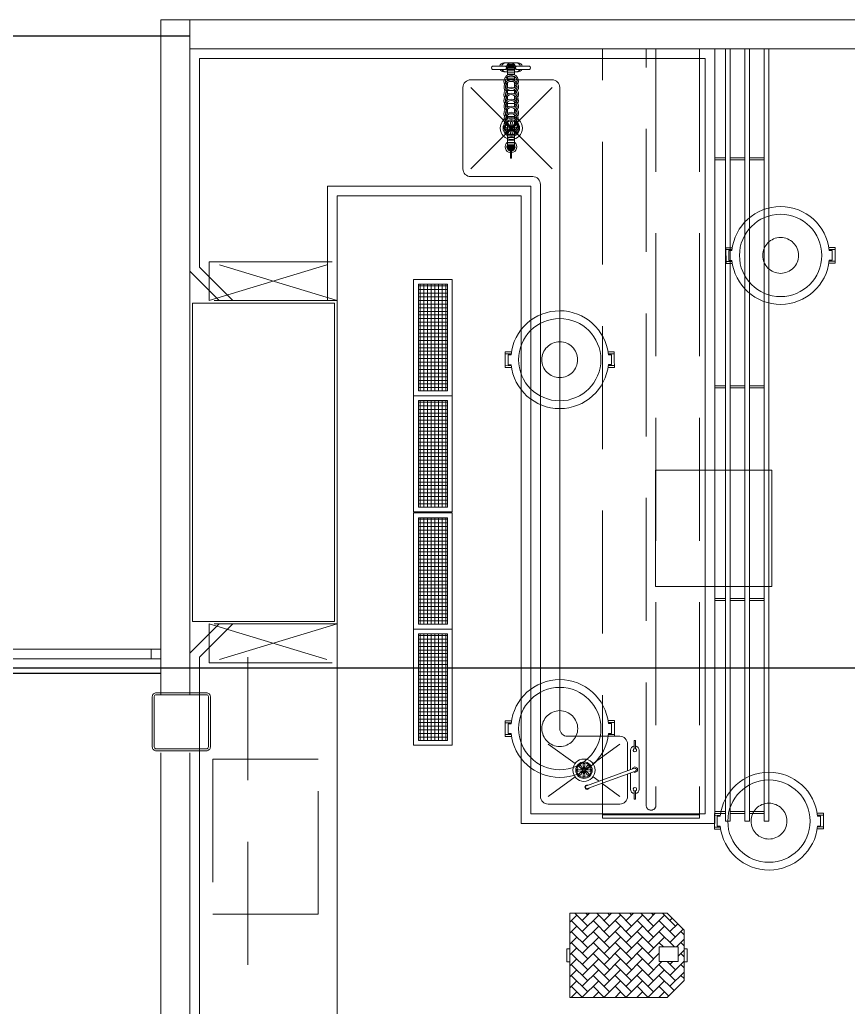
# Model space of a CAD drawing. Header units: millimetres. Extents: x 744843 to 745492, y 2520966 to 2521458.
# Drawn here: x 745410.05 to 745414.33, y 2521092.97 to 2521098.07 of the extents above; entities that cross this region are included whole.
import ezdxf

# ---------------------------------------------------------------- set-up
doc = ezdxf.new("R2010")
doc.units = ezdxf.units.MM
doc.linetypes.add('HIDDEN', pattern=[9.525, 6.35, -3.175])
for name, color, linetype, lineweight in [('A-Columnas_Secun', 74, 'Continuous', 20), ('A_Muebles_Cocina', 55, 'Continuous', 20), ('A_Muros', 30, 'Continuous', 20), ('A_Puertas', 8, 'Continuous', 0)]:
    doc.layers.add(name, color=color, linetype=linetype, lineweight=lineweight)
doc.layers.add('A_Ejes', color=8, linetype='Continuous')
doc.layers.add('A_Piso', color=161, linetype='Continuous')
pattern_1 = [(180, (745249.463958, 2521119.598079), (-5e-18, 0.01875), []), (90, (745249.463958, 2521119.598079), (0.01875, 6e-18), [])]
pattern_2 = [(180, (745249.463958, 2521120.803079), (-5e-18, 0.01875), []), (90, (745249.463958, 2521120.803079), (0.01875, 6e-18), [])]

# ---------------------------------------------------------------- blocks, each defined once
blk = doc.blocks.new('Cocina_Bote_basura')
at = {"layer": 'A_Muebles_Cocina', "linetype": 'HIDDEN', "ltscale": 30}
for p, q in [((-0.282, -0.04), (-0.2819, 0.0004)), ((-0.282, -0.04), (-0.2819, 0.0004)), ((-0.2669, -0.025), (-0.2669, 0.0004)), ((-0.2669, -0.025), (-0.2669, 0.0004)), ((0.2818, -0.0409), (0.282, 0.04)), ((0.2818, -0.0409), (0.282, 0.04)), ((-0.2493, -0.0401), (-0.282, -0.04)), ((-0.2493, -0.0401), (-0.282, -0.04)), ((-0.2507, -0.0301), (-0.2819, -0.03)), ((-0.2507, -0.0301), (-0.2819, -0.03)), ((-0.2513, -0.0251), (-0.2669, -0.025)), ((-0.2513, -0.0251), (-0.2669, -0.025)), ((0.2492, -0.0408), (0.2818, -0.0409)), ((0.2492, -0.0408), (0.2818, -0.0409)), ((0.2506, -0.0308), (0.2818, -0.0309)), ((0.2506, -0.0308), (0.2818, -0.0309)), ((0.2512, -0.0258), (0.2669, -0.0258)), ((0.2512, -0.0258), (0.2669, -0.0258)), ((0.2669, -0.0258), (0.2669, -0.0004)), ((0.2669, -0.0258), (0.2669, -0.0004))]:
    blk.add_line(p, q, dxfattribs=at)
at = {"layer": 'A_Muebles_Cocina'}
for p, q in [((-0.2818, 0.0409), (-0.2819, 0.0004)), ((-0.2818, 0.0409), (-0.2819, 0.0004)), ((-0.2492, 0.0408), (-0.2818, 0.0409)), ((-0.2492, 0.0408), (-0.2818, 0.0409)), ((-0.2506, 0.0308), (-0.2818, 0.0309)), ((-0.2506, 0.0308), (-0.2818, 0.0309)), ((-0.2512, 0.0258), (-0.2669, 0.0258)), ((-0.2669, 0.0258), (-0.2669, 0.0004)), ((-0.2512, 0.0258), (-0.2669, 0.0258)), ((-0.2669, 0.0258), (-0.2669, 0.0004)), ((0.2493, 0.0401), (0.282, 0.04)), ((0.2493, 0.0401), (0.282, 0.04)), ((0.2507, 0.0301), (0.2819, 0.03)), ((0.2507, 0.0301), (0.2819, 0.03)), ((0.2513, 0.0251), (0.2669, 0.025)), ((0.2513, 0.0251), (0.2669, 0.025)), ((0.2669, 0.025), (0.2669, -0.0004)), ((0.2669, 0.025), (0.2669, -0.0004))]:
    blk.add_line(p, q, dxfattribs=at)
at = {"layer": 'A_Muebles_Cocina', "linetype": 'HIDDEN', "ltscale": 30}
for radius in [0.2125, 0.2125, 0.0925, 0.0925]:
    blk.add_circle((0, 0), radius, dxfattribs=at)
at = {"layer": 'A_Muebles_Cocina'}
blk.add_arc((0, 0), 0.2525, 5.6978, 174.133, dxfattribs=at)
blk.add_arc((0, 0), 0.2525, 5.6978, 174.133, dxfattribs=at)
at = {"layer": 'A_Muebles_Cocina', "linetype": 'HIDDEN', "ltscale": 30}
blk.add_arc((0, 0), 0.2525, 185.6978, 354.133, dxfattribs=at)
blk.add_arc((0, 0), 0.2525, 185.6978, 354.133, dxfattribs=at)

msp = doc.modelspace()

# ---------------------------------------------------------------- hatches: boundary and pattern name
at = {"layer": 'A_Muebles_Cocina'}
h = msp.add_hatch(dxfattribs=at)
h.set_pattern_fill('NET', color=256, scale=0.15, angle=360, style=0)
h.set_pattern_definition(pattern_2)
h.paths.add_polyline_path([(745412.1102, 2521096.699), (745412.2602, 2521096.699), (745412.2602, 2521096.149), (745412.1102, 2521096.149)])
h.paths.add_polyline_path([(745412.1102, 2521096.099), (745412.2602, 2521096.099), (745412.2602, 2521095.549), (745412.1102, 2521095.549)])
h = msp.add_hatch(dxfattribs=at)
h.set_pattern_fill('NET', color=256, scale=0.15, angle=360, style=0)
h.set_pattern_definition(pattern_2)
h.paths.add_polyline_path([(745412.1102, 2521096.699), (745412.2602, 2521096.699), (745412.2602, 2521096.149), (745412.1102, 2521096.149)])
h.paths.add_polyline_path([(745412.1102, 2521096.099), (745412.2602, 2521096.099), (745412.2602, 2521095.549), (745412.1102, 2521095.549)])
h = msp.add_hatch(dxfattribs=at)
h.set_pattern_fill('NET', color=256, scale=0.15, angle=360, style=0)
h.set_pattern_definition(pattern_1)
h.paths.add_polyline_path([(745412.1102, 2521095.494), (745412.2602, 2521095.494), (745412.2602, 2521094.944), (745412.1102, 2521094.944)])
h.paths.add_polyline_path([(745412.1102, 2521094.894), (745412.2602, 2521094.894), (745412.2602, 2521094.344), (745412.1102, 2521094.344)])
h = msp.add_hatch(dxfattribs=at)
h.set_pattern_fill('NET', color=256, scale=0.15, angle=360, style=0)
h.set_pattern_definition(pattern_1)
h.paths.add_polyline_path([(745412.1102, 2521095.494), (745412.2602, 2521095.494), (745412.2602, 2521094.944), (745412.1102, 2521094.944)])
h.paths.add_polyline_path([(745412.1102, 2521094.894), (745412.2602, 2521094.894), (745412.2602, 2521094.344), (745412.1102, 2521094.344)])

# ---------------------------------------------------------------- linework, layer by layer
at = {"layer": 'A-Columnas_Secun'}
msp.add_line((745410.9306, 2521097.9151), (745410.9306, 2521098.0651), dxfattribs=at)
for points in [[(745410.7565, 2521094.5901), (745411.0163, 2521094.5901, -0.414214), (745411.0363, 2521094.5701), (745411.0363, 2521094.3103, -0.414214), (745411.0163, 2521094.2903), (745410.7565, 2521094.2903, -0.414214), (745410.7365, 2521094.3103), (745410.7365, 2521094.5701, -0.414214)], [(745410.7565, 2521094.5801), (745411.0163, 2521094.5801, -0.414214), (745411.0263, 2521094.5701), (745411.0263, 2521094.3103, -0.414214), (745411.0163, 2521094.3003), (745410.7565, 2521094.3003, -0.414214), (745410.7465, 2521094.3103), (745410.7465, 2521094.5701, -0.414214)]]:
    msp.add_lwpolyline(points, format="xyb", close=True, dxfattribs=at)
at = {"layer": 'A_Ejes', "ltscale": 0.5}
for p, q in [((745410.9306, 2521097.9801), (745302.007, 2521097.9801)), ((745296.0204, 2521094.7183), (745459.3526, 2521094.7183))]:
    msp.add_line(p, q, dxfattribs=at)
at = {"layer": 'A_Muebles_Cocina', "color": 2, "linetype": 'HIDDEN', "ltscale": 0.1}
for p, q in [((745413.0619, 2521093.943), (745413.0619, 2521097.9151)), ((745413.0619, 2521093.943), (745413.0619, 2521097.9151)), ((745413.2869, 2521094.0087), (745413.2869, 2521097.9151)), ((745413.2869, 2521094.0087), (745413.2869, 2521097.9151)), ((745413.3369, 2521097.9151), (745413.3369, 2521094.0087)), ((745413.3369, 2521097.9151), (745413.3369, 2521094.0087)), ((745413.5619, 2521097.9151), (745413.5619, 2521093.943)), ((745413.5619, 2521097.9151), (745413.5619, 2521093.943)), ((745411.0306, 2521096.6151), (745411.0306, 2521096.8151)), ((745411.0306, 2521096.8151), (745411.6906, 2521096.8151)), ((745411.0306, 2521096.6151), (745411.6906, 2521096.8151)), ((745411.6906, 2521096.6151), (745411.0306, 2521096.8151)), ((745411.0306, 2521096.6151), (745411.0306, 2521096.8151)), ((745411.0306, 2521096.8151), (745411.6906, 2521096.8151)), ((745411.0306, 2521096.6151), (745411.6906, 2521096.8151)), ((745411.6906, 2521096.6151), (745411.0306, 2521096.8151)), ((745411.6906, 2521096.6151), (745411.0306, 2521096.6151)), ((745411.6906, 2521096.6151), (745411.0306, 2521096.6151)), ((745411.0306, 2521094.9451), (745411.0306, 2521094.7451)), ((745411.6906, 2521094.9451), (745411.0306, 2521094.9451)), ((745411.0306, 2521094.9451), (745411.6906, 2521094.7451)), ((745411.6906, 2521094.9451), (745411.0306, 2521094.7451)), ((745411.0306, 2521094.9451), (745411.0306, 2521094.7451)), ((745411.6906, 2521094.9451), (745411.0306, 2521094.9451)), ((745411.0306, 2521094.9451), (745411.6906, 2521094.7451)), ((745411.6906, 2521094.9451), (745411.0306, 2521094.7451)), ((745411.2306, 2521094.7734), (745411.2306, 2521092.8451)), ((745411.2306, 2521094.7734), (745411.2306, 2521092.8451)), ((745411.0306, 2521094.7451), (745411.6906, 2521094.7451)), ((745411.0306, 2521094.7451), (745411.6906, 2521094.7451)), ((745413.5619, 2521093.959), (745413.0619, 2521093.959)), ((745413.5619, 2521093.959), (745413.0619, 2521093.959)), ((745413.5619, 2521093.943), (745413.0619, 2521093.943)), ((745413.5619, 2521093.943), (745413.0619, 2521093.943))]:
    msp.add_line(p, q, dxfattribs=at)
at = {"layer": 'A_Muebles_Cocina'}
for p, q in [((745413.6406, 2521097.9151), (745413.6406, 2521093.9151)), ((745413.6956, 2521093.927), (745413.6956, 2521097.9151)), ((745413.6956, 2521093.927), (745413.6956, 2521097.9151)), ((745413.7206, 2521093.927), (745413.7206, 2521097.9151)), ((745413.7206, 2521093.927), (745413.7206, 2521097.9151)), ((745413.7956, 2521093.927), (745413.7956, 2521097.9151)), ((745413.7956, 2521093.927), (745413.7956, 2521097.9151)), ((745413.8206, 2521093.927), (745413.8206, 2521097.9151)), ((745413.8206, 2521093.927), (745413.8206, 2521097.9151)), ((745413.8956, 2521093.927), (745413.8956, 2521097.9151)), ((745413.8956, 2521093.927), (745413.8956, 2521097.9151)), ((745413.9206, 2521097.9151), (745413.9206, 2521093.927)), ((745413.9206, 2521097.9151), (745413.9206, 2521093.927)), ((745410.9806, 2521097.8651), (745410.9806, 2521096.7868)), ((745413.5906, 2521097.8651), (745410.9806, 2521097.8651)), ((745412.6261, 2521097.8422), (745412.5511, 2521097.8422)), ((745412.5771, 2521097.8323), (745412.6002, 2521097.8323)), ((745412.5793, 2521097.8339), (745412.5979, 2521097.8339)), ((745412.5818, 2521097.8351), (745412.5955, 2521097.8351)), ((745413.5906, 2521097.8651), (745413.5906, 2521093.9651)), ((745412.556, 2521097.826), (745412.4974, 2521097.826)), ((745412.4974, 2521097.8074), (745412.5568, 2521097.8074)), ((745412.5511, 2521097.7968), (745412.5708, 2521097.7968)), ((745412.5708, 2521097.8222), (745412.6064, 2521097.8222)), ((745412.5708, 2521097.8164), (745412.6064, 2521097.8164)), ((745412.5708, 2521097.7794), (745412.5708, 2521097.816)), ((745412.5708, 2521097.8105), (745412.6064, 2521097.8105)), ((745412.5708, 2521097.8047), (745412.6064, 2521097.8047)), ((745412.5708, 2521097.7951), (745412.6064, 2521097.7951)), ((745412.5708, 2521097.784), (745412.6064, 2521097.784)), ((745412.5708, 2521097.7825), (745412.6064, 2521097.7825)), ((745412.5727, 2521097.827), (745412.6045, 2521097.827)), ((745412.5749, 2521097.8302), (745412.6023, 2521097.8302)), ((745412.6064, 2521097.816), (745412.6064, 2521097.7808)), ((745412.6064, 2521097.7968), (745412.6261, 2521097.7968)), ((745412.6798, 2521097.8074), (745412.6204, 2521097.8074)), ((745412.6212, 2521097.826), (745412.6798, 2521097.826)), ((745412.8006, 2521097.7551), (745412.3806, 2521097.7551)), ((745412.5708, 2521097.7491), (745412.5708, 2521097.7706)), ((745412.5708, 2521097.7697), (745412.6064, 2521097.7697)), ((745412.5708, 2521097.7594), (745412.6064, 2521097.7594)), ((745412.5708, 2521097.7125), (745412.5708, 2521097.7404)), ((745412.6064, 2521097.7725), (745412.6064, 2521097.7505)), ((745412.6064, 2521097.7422), (745412.6064, 2521097.7139)), ((745412.3406, 2521097.7151), (745412.3406, 2521097.2951)), ((745412.3806, 2521097.2951), (745412.8006, 2521097.7151)), ((745412.8006, 2521097.2951), (745412.3806, 2521097.7151)), ((745412.5708, 2521097.6805), (745412.5708, 2521097.7037)), ((745412.5708, 2521097.7005), (745412.6064, 2521097.7005)), ((745412.6064, 2521097.7056), (745412.6064, 2521097.6818)), ((745412.8406, 2521097.7151), (745412.8406, 2521094.4051)), ((745412.5708, 2521097.6502), (745412.5708, 2521097.6717)), ((745412.5708, 2521097.6135), (745412.5708, 2521097.6414)), ((745412.5708, 2521097.633), (745412.6064, 2521097.633)), ((745412.6064, 2521097.6736), (745412.6064, 2521097.6516)), ((745412.6064, 2521097.6433), (745412.6064, 2521097.6149)), ((745412.5708, 2521097.5818), (745412.5708, 2521097.6048)), ((745412.6064, 2521097.6067), (745412.6064, 2521097.5832)), ((745412.5708, 2521097.5516), (745412.5708, 2521097.5731)), ((745412.5708, 2521097.5655), (745412.6064, 2521097.5655)), ((745412.5708, 2521097.4979), (745412.5708, 2521097.5428)), ((745412.573, 2521097.5298), (745412.5853, 2521097.5139)), ((745412.5856, 2521097.5351), (745412.5881, 2521097.5151)), ((745412.5956, 2521097.5351), (745412.5931, 2521097.5151)), ((745412.6083, 2521097.5298), (745412.5959, 2521097.5139)), ((745412.6064, 2521097.575), (745412.6064, 2521097.553)), ((745412.6064, 2521097.5447), (745412.6064, 2521097.4979)), ((745412.5606, 2521097.5101), (745412.5806, 2521097.5076)), ((745412.5606, 2521097.5001), (745412.5806, 2521097.5026)), ((745412.5659, 2521097.5228), (745412.5818, 2521097.5104)), ((745412.5659, 2521097.4874), (745412.5818, 2521097.4998)), ((745412.5708, 2521097.4433), (745412.5708, 2521097.4979)), ((745412.5708, 2521097.494), (745412.6064, 2521097.494)), ((745412.5729, 2521097.4803), (745412.5853, 2521097.4962)), ((745412.5856, 2521097.4751), (745412.5881, 2521097.4951)), ((745412.5956, 2521097.4751), (745412.5931, 2521097.4951)), ((745412.6083, 2521097.4803), (745412.5959, 2521097.4962)), ((745412.6154, 2521097.5227), (745412.5995, 2521097.5104)), ((745412.6154, 2521097.4874), (745412.5995, 2521097.4998)), ((745412.6206, 2521097.5101), (745412.6006, 2521097.5076)), ((745412.6206, 2521097.5001), (745412.6006, 2521097.5026)), ((745412.6064, 2521097.4979), (745412.6064, 2521097.4433)), ((745412.5708, 2521097.4739), (745412.6064, 2521097.4739)), ((745412.5708, 2521097.4573), (745412.6064, 2521097.4573)), ((745412.5708, 2521097.4059), (745412.5708, 2521097.4433)), ((745412.5708, 2521097.4429), (745412.6064, 2521097.4429)), ((745412.5708, 2521097.4318), (745412.6064, 2521097.4318)), ((745412.6064, 2521097.4433), (745412.6064, 2521097.4059)), ((745412.5708, 2521097.4222), (745412.6064, 2521097.4222)), ((745412.5708, 2521097.4164), (745412.6064, 2521097.4164)), ((745412.5708, 2521097.4105), (745412.6064, 2521097.4105)), ((745412.5708, 2521097.4047), (745412.6064, 2521097.4047)), ((745412.5727, 2521097.3999), (745412.6045, 2521097.3999)), ((745412.5749, 2521097.3967), (745412.6023, 2521097.3967)), ((745412.5771, 2521097.3946), (745412.6002, 2521097.3946)), ((745412.5793, 2521097.393), (745412.5979, 2521097.393)), ((745412.5818, 2521097.3918), (745412.5955, 2521097.3918)), ((745412.5853, 2521097.3501), (745412.5853, 2521097.3876)), ((745412.5918, 2521097.3876), (745412.5918, 2521097.3501)), ((745412.5853, 2521097.3593), (745412.5918, 2521097.3593)), ((745412.5918, 2521097.3501), (745412.5853, 2521097.3501)), ((745413.6406, 2521097.3521), (745413.6956, 2521097.3521)), ((745413.6406, 2521097.3521), (745413.6956, 2521097.3521)), ((745413.6956, 2521097.3421), (745413.6406, 2521097.3421)), ((745413.6956, 2521097.3421), (745413.6406, 2521097.3421)), ((745413.7206, 2521097.3521), (745413.7956, 2521097.3521)), ((745413.7206, 2521097.3521), (745413.7956, 2521097.3521)), ((745413.7956, 2521097.3421), (745413.7206, 2521097.3421)), ((745413.7956, 2521097.3421), (745413.7206, 2521097.3421)), ((745413.8206, 2521097.3521), (745413.8956, 2521097.3521)), ((745413.8206, 2521097.3521), (745413.8956, 2521097.3521)), ((745413.8956, 2521097.3421), (745413.8206, 2521097.3421)), ((745413.8956, 2521097.3421), (745413.8206, 2521097.3421)), ((745412.7006, 2521097.2551), (745412.3806, 2521097.2551)), ((745411.6406, 2521097.2051), (745411.6406, 2521096.6151)), ((745412.6906, 2521097.2051), (745411.6406, 2521097.2051)), ((745412.6906, 2521097.2051), (745412.6906, 2521093.9651)), ((745412.7406, 2521097.2151), (745412.7406, 2521094.0551)), ((745411.6906, 2521097.1551), (745411.6906, 2521096.6151)), ((745412.6406, 2521097.1551), (745411.6906, 2521097.1551)), ((745412.6406, 2521097.1551), (745412.6406, 2521093.9151)), ((745411.6906, 2521092.8451), (745411.6906, 2521096.8151)), ((745410.9306, 2521096.7661), (745411.0816, 2521096.6151)), ((745410.9306, 2521096.7661), (745411.0816, 2521096.6151)), ((745411.1523, 2521096.6151), (745410.9806, 2521096.7868)), ((745411.1523, 2521096.6151), (745410.9806, 2521096.7868)), ((745412.2852, 2521096.724), (745412.0852, 2521096.724)), ((745412.0852, 2521096.724), (745412.0852, 2521095.524)), ((745412.2852, 2521096.724), (745412.0852, 2521096.724)), ((745412.0852, 2521096.724), (745412.0852, 2521095.524)), ((745412.2852, 2521095.524), (745412.2852, 2521096.724)), ((745412.2852, 2521095.524), (745412.2852, 2521096.724)), ((745412.1102, 2521096.699), (745412.2602, 2521096.699)), ((745412.1102, 2521096.149), (745412.1102, 2521096.699)), ((745412.1102, 2521096.699), (745412.2602, 2521096.699)), ((745412.1102, 2521096.149), (745412.1102, 2521096.699)), ((745412.2602, 2521096.699), (745412.2602, 2521096.149)), ((745412.2602, 2521096.699), (745412.2602, 2521096.149)), ((745410.9433, 2521094.9578), (745410.9433, 2521096.6024)), ((745410.9433, 2521096.6024), (745411.6779, 2521096.6024)), ((745411.6779, 2521096.6024), (745411.6779, 2521094.9578)), ((745413.6406, 2521096.1751), (745413.6956, 2521096.1751)), ((745413.6406, 2521096.1751), (745413.6956, 2521096.1751)), ((745413.6956, 2521096.1651), (745413.6406, 2521096.1651)), ((745413.6956, 2521096.1651), (745413.6406, 2521096.1651)), ((745413.7206, 2521096.1751), (745413.7956, 2521096.1751)), ((745413.7206, 2521096.1751), (745413.7956, 2521096.1751)), ((745413.7956, 2521096.1651), (745413.7206, 2521096.1651)), ((745413.7956, 2521096.1651), (745413.7206, 2521096.1651)), ((745413.8206, 2521096.1751), (745413.8956, 2521096.1751)), ((745413.8206, 2521096.1751), (745413.8956, 2521096.1751)), ((745413.8956, 2521096.1651), (745413.8206, 2521096.1651)), ((745413.8956, 2521096.1651), (745413.8206, 2521096.1651)), ((745412.0852, 2521096.124), (745412.2852, 2521096.124)), ((745412.0852, 2521096.124), (745412.2852, 2521096.124)), ((745412.2602, 2521096.149), (745412.1102, 2521096.149)), ((745412.2602, 2521096.149), (745412.1102, 2521096.149)), ((745412.1102, 2521096.099), (745412.2602, 2521096.099)), ((745412.1102, 2521095.549), (745412.1102, 2521096.099)), ((745412.1102, 2521096.099), (745412.2602, 2521096.099)), ((745412.1102, 2521095.549), (745412.1102, 2521096.099)), ((745412.2602, 2521096.099), (745412.2602, 2521095.549)), ((745412.2602, 2521096.099), (745412.2602, 2521095.549)), ((745412.2602, 2521095.549), (745412.1102, 2521095.549)), ((745412.2602, 2521095.549), (745412.1102, 2521095.549)), ((745412.0852, 2521095.524), (745412.2852, 2521095.524)), ((745412.0852, 2521095.524), (745412.2852, 2521095.524)), ((745412.2852, 2521095.519), (745412.0852, 2521095.519)), ((745412.0852, 2521095.519), (745412.0852, 2521094.319)), ((745412.2852, 2521095.519), (745412.0852, 2521095.519)), ((745412.0852, 2521095.519), (745412.0852, 2521094.319)), ((745412.1102, 2521095.494), (745412.2602, 2521095.494)), ((745412.1102, 2521094.944), (745412.1102, 2521095.494)), ((745412.1102, 2521095.494), (745412.2602, 2521095.494)), ((745412.1102, 2521094.944), (745412.1102, 2521095.494)), ((745412.2602, 2521095.494), (745412.2602, 2521094.944)), ((745412.2602, 2521095.494), (745412.2602, 2521094.944)), ((745412.2852, 2521094.319), (745412.2852, 2521095.519)), ((745412.2852, 2521094.319), (745412.2852, 2521095.519)), ((745413.6406, 2521095.076), (745413.6956, 2521095.076)), ((745413.6406, 2521095.076), (745413.6956, 2521095.076)), ((745413.6956, 2521095.066), (745413.6406, 2521095.066)), ((745413.6956, 2521095.066), (745413.6406, 2521095.066)), ((745413.7206, 2521095.076), (745413.7956, 2521095.076)), ((745413.7206, 2521095.076), (745413.7956, 2521095.076)), ((745413.7956, 2521095.066), (745413.7206, 2521095.066)), ((745413.7956, 2521095.066), (745413.7206, 2521095.066)), ((745413.8206, 2521095.076), (745413.8956, 2521095.076)), ((745413.8206, 2521095.076), (745413.8956, 2521095.076)), ((745413.8956, 2521095.066), (745413.8206, 2521095.066)), ((745413.8956, 2521095.066), (745413.8206, 2521095.066)), ((745410.9306, 2521094.7941), (745411.0816, 2521094.9451)), ((745410.9306, 2521094.7941), (745411.0816, 2521094.9451)), ((745411.6779, 2521094.9578), (745410.9433, 2521094.9578)), ((745411.1523, 2521094.9451), (745410.9806, 2521094.7734)), ((745411.1523, 2521094.9451), (745410.9806, 2521094.7734)), ((745412.2602, 2521094.944), (745412.1102, 2521094.944)), ((745412.2602, 2521094.944), (745412.1102, 2521094.944)), ((745412.0852, 2521094.919), (745412.2852, 2521094.919)), ((745412.0852, 2521094.919), (745412.2852, 2521094.919)), ((745412.1102, 2521094.894), (745412.2602, 2521094.894)), ((745412.1102, 2521094.344), (745412.1102, 2521094.894)), ((745412.1102, 2521094.894), (745412.2602, 2521094.894)), ((745412.1102, 2521094.344), (745412.1102, 2521094.894)), ((745412.2602, 2521094.894), (745412.2602, 2521094.344)), ((745412.2602, 2521094.894), (745412.2602, 2521094.344)), ((745410.9806, 2521094.7734), (745410.9806, 2521092.8451)), ((745413.1506, 2521094.3651), (745412.8806, 2521094.3651)), ((745412.0852, 2521094.319), (745412.2852, 2521094.319)), ((745412.0852, 2521094.319), (745412.2852, 2521094.319)), ((745412.2602, 2521094.344), (745412.1102, 2521094.344)), ((745412.2602, 2521094.344), (745412.1102, 2521094.344)), ((745412.9192, 2521094.224), (745412.7806, 2521094.3251)), ((745413.0121, 2521094.224), (745413.1506, 2521094.3251)), ((745413.1906, 2521094.3251), (745413.1906, 2521094.1872)), ((745413.2253, 2521094.3441), (745413.2316, 2521094.3441)), ((745413.2253, 2521094.3441), (745413.2253, 2521094.3017)), ((745413.2253, 2521094.3441), (745413.2316, 2521094.3441)), ((745413.2253, 2521094.3441), (745413.2253, 2521094.3017)), ((745413.2316, 2521094.3441), (745413.2316, 2521094.3017)), ((745413.2316, 2521094.3441), (745413.2316, 2521094.3017)), ((745413.2062, 2521094.2933), (745413.2062, 2521094.193)), ((745413.2062, 2521094.2933), (745413.2062, 2521094.193)), ((745413.2507, 2521094.2933), (745413.2507, 2521094.0917)), ((745413.2507, 2521094.2933), (745413.2507, 2521094.0917)), ((745412.948, 2521094.2148), (745412.9603, 2521094.1989)), ((745412.948, 2521094.2148), (745412.9603, 2521094.1989)), ((745412.9606, 2521094.2201), (745412.9631, 2521094.2001)), ((745412.9606, 2521094.2201), (745412.9631, 2521094.2001)), ((745412.9706, 2521094.2201), (745412.9681, 2521094.2001)), ((745412.9706, 2521094.2201), (745412.9681, 2521094.2001)), ((745412.9833, 2521094.2148), (745412.9709, 2521094.1989)), ((745412.9833, 2521094.2148), (745412.9709, 2521094.1989)), ((745412.9356, 2521094.1951), (745412.9556, 2521094.1926)), ((745412.9356, 2521094.1951), (745412.9556, 2521094.1926)), ((745412.9356, 2521094.1851), (745412.9556, 2521094.1876)), ((745412.9356, 2521094.1851), (745412.9556, 2521094.1876)), ((745412.9409, 2521094.2078), (745412.9568, 2521094.1954)), ((745412.9409, 2521094.2078), (745412.9568, 2521094.1954)), ((745412.9409, 2521094.1724), (745412.9568, 2521094.1848)), ((745412.9409, 2521094.1724), (745412.9568, 2521094.1848)), ((745412.9479, 2521094.1653), (745412.9603, 2521094.1812)), ((745412.9479, 2521094.1653), (745412.9603, 2521094.1812)), ((745412.9606, 2521094.1601), (745412.9631, 2521094.1801)), ((745412.9606, 2521094.1601), (745412.9631, 2521094.1801)), ((745412.9706, 2521094.1601), (745412.9681, 2521094.1801)), ((745412.9706, 2521094.1601), (745412.9681, 2521094.1801)), ((745412.9833, 2521094.1653), (745412.9709, 2521094.1812)), ((745412.9833, 2521094.1653), (745412.9709, 2521094.1812)), ((745412.9904, 2521094.2077), (745412.9745, 2521094.1954)), ((745412.9904, 2521094.2077), (745412.9745, 2521094.1954)), ((745412.9904, 2521094.1724), (745412.9745, 2521094.1848)), ((745412.9904, 2521094.1724), (745412.9745, 2521094.1848)), ((745412.9956, 2521094.1951), (745412.9756, 2521094.1926)), ((745412.9956, 2521094.1951), (745412.9756, 2521094.1926)), ((745412.9956, 2521094.1851), (745412.9756, 2521094.1876)), ((745412.9956, 2521094.1851), (745412.9756, 2521094.1876)), ((745413.2263, 2521094.2003), (745412.9789, 2521094.1098)), ((745413.2263, 2521094.2003), (745412.9789, 2521094.1098)), ((745413.2315, 2521094.1853), (745412.9843, 2521094.0949)), ((745413.2315, 2521094.1853), (745412.9843, 2521094.0949)), ((745413.1906, 2521094.1703), (745413.1906, 2521094.0551)), ((745413.2062, 2521094.176), (745413.2062, 2521094.0917)), ((745413.2062, 2521094.176), (745413.2062, 2521094.0917)), ((745413.2284, 2521094.2074), (745413.2164, 2521094.2005)), ((745413.2284, 2521094.2074), (745413.2164, 2521094.2005)), ((745413.2164, 2521094.2005), (745413.2164, 2521094.1967)), ((745413.2164, 2521094.2005), (745413.2164, 2521094.1967)), ((745413.2215, 2521094.1816), (745413.2284, 2521094.1776)), ((745413.2215, 2521094.1816), (745413.2284, 2521094.1776)), ((745413.2414, 2521094.2), (745413.2284, 2521094.2074)), ((745413.2414, 2521094.2), (745413.2284, 2521094.2074)), ((745413.2284, 2521094.1776), (745413.2414, 2521094.1851)), ((745413.2284, 2521094.1776), (745413.2414, 2521094.1851)), ((745413.2414, 2521094.1851), (745413.2414, 2521094.2)), ((745413.2414, 2521094.1851), (745413.2414, 2521094.2)), ((745412.7806, 2521094.0551), (745412.9192, 2521094.1562)), ((745413.0434, 2521094.1334), (745413.0121, 2521094.1562)), ((745413.1506, 2521094.0551), (745413.0588, 2521094.1221)), ((745413.2253, 2521094.0409), (745413.2253, 2521094.0834)), ((745413.2253, 2521094.0409), (745413.2253, 2521094.0834)), ((745413.2316, 2521094.0409), (745413.2316, 2521094.0834)), ((745413.2316, 2521094.0409), (745413.2316, 2521094.0834)), ((745413.1506, 2521094.0151), (745412.7806, 2521094.0151)), ((745413.2253, 2521094.0409), (745413.2316, 2521094.0409)), ((745413.2253, 2521094.0409), (745413.2316, 2521094.0409)), ((745413.5906, 2521093.9651), (745412.6906, 2521093.9651)), ((745413.6406, 2521093.977), (745413.6956, 2521093.977)), ((745413.6406, 2521093.977), (745413.6956, 2521093.977)), ((745413.6956, 2521093.967), (745413.6406, 2521093.967)), ((745413.6956, 2521093.967), (745413.6406, 2521093.967)), ((745413.7206, 2521093.977), (745413.7956, 2521093.977)), ((745413.7206, 2521093.977), (745413.7956, 2521093.977)), ((745413.7956, 2521093.967), (745413.7206, 2521093.967)), ((745413.7956, 2521093.967), (745413.7206, 2521093.967)), ((745413.8206, 2521093.977), (745413.8956, 2521093.977)), ((745413.8206, 2521093.977), (745413.8956, 2521093.977)), ((745413.8956, 2521093.967), (745413.8206, 2521093.967)), ((745413.8956, 2521093.967), (745413.8206, 2521093.967)), ((745413.6406, 2521093.9151), (745412.6406, 2521093.9151)), ((745413.7206, 2521093.927), (745413.6956, 2521093.927)), ((745413.7206, 2521093.927), (745413.6956, 2521093.927)), ((745413.8206, 2521093.927), (745413.7956, 2521093.927)), ((745413.8206, 2521093.927), (745413.7956, 2521093.927)), ((745413.9206, 2521093.927), (745413.8956, 2521093.927)), ((745413.9206, 2521093.927), (745413.8956, 2521093.927)), ((745413.3959, 2521093.4514), (745412.8921, 2521093.4514)), ((745412.8921, 2521093.0171), (745412.8921, 2521093.4514)), ((745413.3959, 2521093.4514), (745412.8921, 2521093.4514)), ((745412.8921, 2521093.0171), (745412.8921, 2521093.4514)), ((745412.985, 2521093.3853), (745412.9189, 2521093.4514)), ((745412.985, 2521093.3853), (745412.9189, 2521093.4514)), ((745412.9567, 2521093.4136), (745412.9945, 2521093.4514)), ((745412.9567, 2521093.4136), (745412.9945, 2521093.4514)), ((745412.985, 2521093.4419), (745412.9754, 2521093.4514)), ((745412.985, 2521093.4419), (745412.9754, 2521093.4514)), ((745413.0981, 2521093.3853), (745413.032, 2521093.4514)), ((745413.0981, 2521093.3853), (745413.032, 2521093.4514)), ((745413.0698, 2521093.4136), (745413.1076, 2521093.4514)), ((745413.0698, 2521093.4136), (745413.1076, 2521093.4514)), ((745413.0981, 2521093.4419), (745413.0886, 2521093.4514)), ((745413.0981, 2521093.4419), (745413.0886, 2521093.4514)), ((745413.2112, 2521093.3853), (745413.1451, 2521093.4514)), ((745413.2112, 2521093.3853), (745413.1451, 2521093.4514)), ((745413.1829, 2521093.4136), (745413.2207, 2521093.4514)), ((745413.1829, 2521093.4136), (745413.2207, 2521093.4514)), ((745413.2112, 2521093.4419), (745413.2017, 2521093.4514)), ((745413.2112, 2521093.4419), (745413.2017, 2521093.4514)), ((745413.3244, 2521093.3853), (745413.2583, 2521093.4514)), ((745413.3244, 2521093.3853), (745413.2583, 2521093.4514)), ((745413.2961, 2521093.4136), (745413.3339, 2521093.4514)), ((745413.2961, 2521093.4136), (745413.3339, 2521093.4514)), ((745413.3244, 2521093.4419), (745413.3148, 2521093.4514)), ((745413.3244, 2521093.4419), (745413.3148, 2521093.4514)), ((745413.4375, 2521093.3853), (745413.3714, 2521093.4514)), ((745413.4375, 2521093.3853), (745413.3714, 2521093.4514)), ((745413.4828, 2521093.3645), (745413.3959, 2521093.4514)), ((745413.4828, 2521093.3645), (745413.3959, 2521093.4514)), ((745412.8921, 2521093.4056), (745412.9284, 2521093.4419)), ((745412.8921, 2521093.4056), (745412.9284, 2521093.4419)), ((745412.985, 2521093.3288), (745412.9001, 2521093.4136)), ((745412.985, 2521093.3288), (745412.9001, 2521093.4136)), ((745412.9567, 2521093.357), (745413.0415, 2521093.4419)), ((745412.9567, 2521093.357), (745413.0415, 2521093.4419)), ((745413.0981, 2521093.3288), (745413.0132, 2521093.4136)), ((745413.0981, 2521093.3288), (745413.0132, 2521093.4136)), ((745413.0698, 2521093.357), (745413.1547, 2521093.4419)), ((745413.0698, 2521093.357), (745413.1547, 2521093.4419)), ((745413.2112, 2521093.3288), (745413.1264, 2521093.4136)), ((745413.2112, 2521093.3288), (745413.1264, 2521093.4136)), ((745413.1829, 2521093.357), (745413.2678, 2521093.4419)), ((745413.1829, 2521093.357), (745413.2678, 2521093.4419)), ((745413.3244, 2521093.3288), (745413.2395, 2521093.4136)), ((745413.3244, 2521093.3288), (745413.2395, 2521093.4136)), ((745413.2961, 2521093.357), (745413.3809, 2521093.4419)), ((745413.2961, 2521093.357), (745413.3809, 2521093.4419)), ((745413.4375, 2521093.3288), (745413.3526, 2521093.4136)), ((745413.4375, 2521093.3288), (745413.3526, 2521093.4136)), ((745413.4092, 2521093.4136), (745413.4215, 2521093.4259)), ((745413.4092, 2521093.4136), (745413.4215, 2521093.4259)), ((745413.4092, 2521093.357), (745413.4498, 2521093.3976)), ((745413.4092, 2521093.357), (745413.4498, 2521093.3976)), ((745412.8921, 2521093.349), (745412.9284, 2521093.3853)), ((745412.8921, 2521093.349), (745412.9284, 2521093.3853)), ((745412.985, 2521093.2722), (745412.9001, 2521093.357)), ((745412.985, 2521093.2722), (745412.9001, 2521093.357)), ((745412.9567, 2521093.3005), (745413.0415, 2521093.3853)), ((745412.9567, 2521093.3005), (745413.0415, 2521093.3853)), ((745413.0981, 2521093.2722), (745413.0132, 2521093.357)), ((745413.0981, 2521093.2722), (745413.0132, 2521093.357)), ((745413.0698, 2521093.3005), (745413.1547, 2521093.3853)), ((745413.0698, 2521093.3005), (745413.1547, 2521093.3853)), ((745413.2112, 2521093.2722), (745413.1264, 2521093.357)), ((745413.2112, 2521093.2722), (745413.1264, 2521093.357)), ((745413.1829, 2521093.3005), (745413.2678, 2521093.3853)), ((745413.1829, 2521093.3005), (745413.2678, 2521093.3853)), ((745413.3244, 2521093.2722), (745413.2395, 2521093.357)), ((745413.3244, 2521093.2722), (745413.2395, 2521093.357)), ((745413.2961, 2521093.3005), (745413.3809, 2521093.3853)), ((745413.2961, 2521093.3005), (745413.3809, 2521093.3853)), ((745413.4321, 2521093.2776), (745413.3526, 2521093.357)), ((745413.4321, 2521093.2776), (745413.3526, 2521093.357)), ((745413.4092, 2521093.3005), (745413.478, 2521093.3693)), ((745413.4092, 2521093.3005), (745413.478, 2521093.3693)), ((745413.4828, 2521093.34), (745413.4658, 2521093.357)), ((745413.4828, 2521093.34), (745413.4658, 2521093.357)), ((745413.4828, 2521093.1039), (745413.4828, 2521093.3645)), ((745413.4828, 2521093.1039), (745413.4828, 2521093.3645)), ((745412.8921, 2521093.2925), (745412.9284, 2521093.3288)), ((745412.8921, 2521093.2925), (745412.9284, 2521093.3288)), ((745412.985, 2521093.2156), (745412.9001, 2521093.3005)), ((745412.985, 2521093.2156), (745412.9001, 2521093.3005)), ((745412.9567, 2521093.2439), (745413.0415, 2521093.3288)), ((745412.9567, 2521093.2439), (745413.0415, 2521093.3288)), ((745413.0981, 2521093.2156), (745413.0132, 2521093.3005)), ((745413.0981, 2521093.2156), (745413.0132, 2521093.3005)), ((745413.0698, 2521093.2439), (745413.1547, 2521093.3288)), ((745413.0698, 2521093.2439), (745413.1547, 2521093.3288)), ((745413.2112, 2521093.2156), (745413.1264, 2521093.3005)), ((745413.2112, 2521093.2156), (745413.1264, 2521093.3005)), ((745413.1829, 2521093.2439), (745413.2678, 2521093.3288)), ((745413.1829, 2521093.2439), (745413.2678, 2521093.3288)), ((745413.3244, 2521093.2156), (745413.2395, 2521093.3005)), ((745413.3244, 2521093.2156), (745413.2395, 2521093.3005)), ((745413.2961, 2521093.2439), (745413.3809, 2521093.3288)), ((745413.2961, 2521093.2439), (745413.3809, 2521093.3288)), ((745413.3755, 2521093.2776), (745413.3526, 2521093.3005)), ((745413.3755, 2521093.2776), (745413.3526, 2521093.3005)), ((745413.4429, 2521093.2776), (745413.4828, 2521093.3175)), ((745413.4429, 2521093.2776), (745413.4828, 2521093.3175)), ((745413.4828, 2521093.2835), (745413.4658, 2521093.3005)), ((745413.4828, 2521093.2835), (745413.4658, 2521093.3005)), ((745412.8921, 2521093.2672), (745412.8764, 2521093.2672)), ((745412.8764, 2521093.2672), (745412.8764, 2521093.2012)), ((745412.8921, 2521093.2672), (745412.8764, 2521093.2672)), ((745412.8764, 2521093.2672), (745412.8764, 2521093.2012)), ((745412.8921, 2521093.2359), (745412.9284, 2521093.2722)), ((745412.8921, 2521093.2359), (745412.9284, 2521093.2722)), ((745412.985, 2521093.159), (745412.9001, 2521093.2439)), ((745412.985, 2521093.159), (745412.9001, 2521093.2439)), ((745412.9567, 2521093.1873), (745413.0415, 2521093.2722)), ((745412.9567, 2521093.1873), (745413.0415, 2521093.2722)), ((745413.0981, 2521093.159), (745413.0132, 2521093.2439)), ((745413.0981, 2521093.159), (745413.0132, 2521093.2439)), ((745413.0698, 2521093.1873), (745413.1547, 2521093.2722)), ((745413.0698, 2521093.1873), (745413.1547, 2521093.2722)), ((745413.2112, 2521093.159), (745413.1264, 2521093.2439)), ((745413.2112, 2521093.159), (745413.1264, 2521093.2439)), ((745413.1829, 2521093.1873), (745413.2678, 2521093.2722)), ((745413.1829, 2521093.1873), (745413.2678, 2521093.2722)), ((745413.3244, 2521093.159), (745413.2395, 2521093.2439)), ((745413.3244, 2521093.159), (745413.2395, 2521093.2439)), ((745413.2961, 2521093.1873), (745413.3536, 2521093.2448)), ((745413.2961, 2521093.1873), (745413.3536, 2521093.2448)), ((745413.3536, 2521093.243), (745413.3526, 2521093.2439)), ((745413.3536, 2521093.243), (745413.3526, 2521093.2439)), ((745413.452, 2521093.2776), (745413.3536, 2521093.2776)), ((745413.3536, 2521093.2776), (745413.3536, 2521093.2016)), ((745413.452, 2521093.2776), (745413.3536, 2521093.2776)), ((745413.3536, 2521093.2776), (745413.3536, 2521093.2016)), ((745413.452, 2521093.2016), (745413.452, 2521093.2776)), ((745413.452, 2521093.2016), (745413.452, 2521093.2776)), ((745413.452, 2521093.2301), (745413.4828, 2521093.2609)), ((745413.452, 2521093.2301), (745413.4828, 2521093.2609)), ((745413.4828, 2521093.2269), (745413.4658, 2521093.2439)), ((745413.4828, 2521093.2269), (745413.4658, 2521093.2439)), ((745413.4828, 2521093.2879), (745413.4828, 2521093.2879)), ((745413.4828, 2521093.2879), (745413.4828, 2521093.2879)), ((745413.4984, 2521093.2672), (745413.4828, 2521093.2672)), ((745413.4984, 2521093.2672), (745413.4828, 2521093.2672)), ((745413.4984, 2521093.2012), (745413.4984, 2521093.2672)), ((745413.4984, 2521093.2012), (745413.4984, 2521093.2672)), ((745412.8764, 2521093.2012), (745412.8921, 2521093.2012)), ((745412.8764, 2521093.2012), (745412.8921, 2521093.2012)), ((745412.8921, 2521093.1793), (745412.9284, 2521093.2156)), ((745412.8921, 2521093.1793), (745412.9284, 2521093.2156)), ((745412.9567, 2521093.1308), (745413.0415, 2521093.2156)), ((745412.9567, 2521093.1308), (745413.0415, 2521093.2156)), ((745413.0698, 2521093.1308), (745413.1547, 2521093.2156)), ((745413.0698, 2521093.1308), (745413.1547, 2521093.2156)), ((745413.1829, 2521093.1308), (745413.2678, 2521093.2156)), ((745413.1829, 2521093.1308), (745413.2678, 2521093.2156)), ((745413.2961, 2521093.1308), (745413.3669, 2521093.2016)), ((745413.2961, 2521093.1308), (745413.3669, 2521093.2016)), ((745413.3536, 2521093.2016), (745413.452, 2521093.2016)), ((745413.3536, 2521093.2016), (745413.452, 2521093.2016)), ((745413.4375, 2521093.159), (745413.395, 2521093.2016)), ((745413.4375, 2521093.159), (745413.395, 2521093.2016)), ((745413.4092, 2521093.1308), (745413.4828, 2521093.2043)), ((745413.4092, 2521093.1308), (745413.4828, 2521093.2043)), ((745413.4092, 2521093.1873), (745413.4235, 2521093.2016)), ((745413.4092, 2521093.1873), (745413.4235, 2521093.2016)), ((745413.4828, 2521093.2012), (745413.4984, 2521093.2012)), ((745413.4828, 2521093.2012), (745413.4984, 2521093.2012)), ((745412.8921, 2521093.1227), (745412.9284, 2521093.159)), ((745412.8921, 2521093.1227), (745412.9284, 2521093.159)), ((745412.985, 2521093.1025), (745412.9001, 2521093.1873)), ((745412.985, 2521093.1025), (745412.9001, 2521093.1873)), ((745412.9567, 2521093.0742), (745413.0415, 2521093.159)), ((745412.9567, 2521093.0742), (745413.0415, 2521093.159)), ((745413.0981, 2521093.1025), (745413.0132, 2521093.1873)), ((745413.0981, 2521093.1025), (745413.0132, 2521093.1873)), ((745413.0698, 2521093.0742), (745413.1547, 2521093.159)), ((745413.0698, 2521093.0742), (745413.1547, 2521093.159)), ((745413.2112, 2521093.1025), (745413.1264, 2521093.1873)), ((745413.2112, 2521093.1025), (745413.1264, 2521093.1873)), ((745413.1829, 2521093.0742), (745413.2678, 2521093.159)), ((745413.1829, 2521093.0742), (745413.2678, 2521093.159)), ((745413.3244, 2521093.1025), (745413.2395, 2521093.1873)), ((745413.3244, 2521093.1025), (745413.2395, 2521093.1873)), ((745413.2961, 2521093.0742), (745413.3809, 2521093.159)), ((745413.2961, 2521093.0742), (745413.3809, 2521093.159)), ((745413.4375, 2521093.1025), (745413.3526, 2521093.1873)), ((745413.4375, 2521093.1025), (745413.3526, 2521093.1873)), ((745413.4092, 2521093.0742), (745413.4828, 2521093.1478)), ((745413.4092, 2521093.0742), (745413.4828, 2521093.1478)), ((745413.4828, 2521093.1703), (745413.4658, 2521093.1873)), ((745413.4828, 2521093.1703), (745413.4658, 2521093.1873)), ((745412.8921, 2521093.0662), (745412.9284, 2521093.1025)), ((745412.8921, 2521093.0662), (745412.9284, 2521093.1025)), ((745412.985, 2521093.0459), (745412.9001, 2521093.1308)), ((745412.985, 2521093.0459), (745412.9001, 2521093.1308)), ((745412.9567, 2521093.0176), (745413.0415, 2521093.1025)), ((745412.9567, 2521093.0176), (745413.0415, 2521093.1025)), ((745413.0981, 2521093.0459), (745413.0132, 2521093.1308)), ((745413.0981, 2521093.0459), (745413.0132, 2521093.1308)), ((745413.0698, 2521093.0176), (745413.1547, 2521093.1025)), ((745413.0698, 2521093.0176), (745413.1547, 2521093.1025)), ((745413.2112, 2521093.0459), (745413.1264, 2521093.1308)), ((745413.2112, 2521093.0459), (745413.1264, 2521093.1308)), ((745413.1829, 2521093.0176), (745413.2678, 2521093.1025)), ((745413.1829, 2521093.0176), (745413.2678, 2521093.1025)), ((745413.3244, 2521093.0459), (745413.2395, 2521093.1308)), ((745413.3244, 2521093.0459), (745413.2395, 2521093.1308)), ((745413.2961, 2521093.0176), (745413.3809, 2521093.1025)), ((745413.2961, 2521093.0176), (745413.3809, 2521093.1025)), ((745413.4311, 2521093.0523), (745413.3526, 2521093.1308)), ((745413.4311, 2521093.0523), (745413.3526, 2521093.1308)), ((745413.3959, 2521093.0171), (745413.4828, 2521093.1039)), ((745413.3959, 2521093.0171), (745413.4828, 2521093.1039)), ((745413.4828, 2521093.1138), (745413.4658, 2521093.1308)), ((745413.4828, 2521093.1138), (745413.4658, 2521093.1308)), ((745412.8995, 2521093.0171), (745412.9284, 2521093.0459)), ((745412.8995, 2521093.0171), (745412.9284, 2521093.0459)), ((745412.9572, 2521093.0171), (745412.9001, 2521093.0742)), ((745412.9572, 2521093.0171), (745412.9001, 2521093.0742)), ((745413.0127, 2521093.0171), (745413.0415, 2521093.0459)), ((745413.0127, 2521093.0171), (745413.0415, 2521093.0459)), ((745413.0704, 2521093.0171), (745413.0132, 2521093.0742)), ((745413.0704, 2521093.0171), (745413.0132, 2521093.0742)), ((745413.1258, 2521093.0171), (745413.1547, 2521093.0459)), ((745413.1258, 2521093.0171), (745413.1547, 2521093.0459)), ((745413.1835, 2521093.0171), (745413.1264, 2521093.0742)), ((745413.1835, 2521093.0171), (745413.1264, 2521093.0742)), ((745413.2389, 2521093.0171), (745413.2678, 2521093.0459)), ((745413.2389, 2521093.0171), (745413.2678, 2521093.0459)), ((745413.2966, 2521093.0171), (745413.2395, 2521093.0742)), ((745413.2966, 2521093.0171), (745413.2395, 2521093.0742)), ((745413.3521, 2521093.0171), (745413.3809, 2521093.0459)), ((745413.3521, 2521093.0171), (745413.3809, 2521093.0459)), ((745413.4029, 2521093.024), (745413.3526, 2521093.0742)), ((745413.4029, 2521093.024), (745413.3526, 2521093.0742)), ((745412.8921, 2521093.0171), (745413.3959, 2521093.0171)), ((745412.8921, 2521093.0171), (745413.3959, 2521093.0171)), ((745412.9007, 2521093.0171), (745412.9001, 2521093.0176)), ((745412.9007, 2521093.0171), (745412.9001, 2521093.0176)), ((745413.0138, 2521093.0171), (745413.0132, 2521093.0176)), ((745413.0138, 2521093.0171), (745413.0132, 2521093.0176)), ((745413.1269, 2521093.0171), (745413.1264, 2521093.0176)), ((745413.1269, 2521093.0171), (745413.1264, 2521093.0176)), ((745413.2401, 2521093.0171), (745413.2395, 2521093.0176)), ((745413.2401, 2521093.0171), (745413.2395, 2521093.0176)), ((745413.3532, 2521093.0171), (745413.3526, 2521093.0176)), ((745413.3532, 2521093.0171), (745413.3526, 2521093.0176))]:
    msp.add_line(p, q, dxfattribs=at)
at = {"layer": 'A_Muebles_Cocina', "color": 2}
for p, q in [((745413.3354, 2521095.1394), (745413.3354, 2521095.739)), ((745413.3354, 2521095.739), (745413.9349, 2521095.739)), ((745413.9349, 2521095.739), (745413.9349, 2521095.1394)), ((745413.9349, 2521095.1394), (745413.3354, 2521095.1394))]:
    msp.add_line(p, q, dxfattribs=at)
at = {"layer": 'A_Muebles_Cocina', "linetype": 'HIDDEN', "ltscale": 0.1}
for p, q in [((745411.5929, 2521094.2474), (745411.0499, 2521094.2474)), ((745411.0499, 2521094.2474), (745411.0499, 2521093.4473)), ((745411.5929, 2521094.2474), (745411.0499, 2521094.2474)), ((745411.0499, 2521094.2474), (745411.0499, 2521093.4473)), ((745411.5929, 2521093.4473), (745411.5929, 2521094.2474)), ((745411.5929, 2521093.4473), (745411.5929, 2521094.2474)), ((745411.0499, 2521093.4473), (745411.5929, 2521093.4473)), ((745411.0499, 2521093.4473), (745411.5929, 2521093.4473))]:
    msp.add_line(p, q, dxfattribs=at)
at = {"layer": 'A_Muebles_Cocina'}
for centre, radius in [((745412.5906, 2521097.5051), 0.0575), ((745412.5906, 2521097.5051), 0.0425), ((745412.5906, 2521097.5051), 0.0375), ((745412.5906, 2521097.5051), 0.005), ((745412.9656, 2521094.1901), 0.0575), ((745412.9656, 2521094.1901), 0.0575), ((745412.9656, 2521094.1901), 0.0425), ((745412.9656, 2521094.1901), 0.0425), ((745412.9656, 2521094.1901), 0.0375), ((745412.9656, 2521094.1901), 0.0375), ((745412.9656, 2521094.1901), 0.005), ((745412.9656, 2521094.1901), 0.005)]:
    msp.add_circle(centre, radius, dxfattribs=at)
for centre, radius, start, end in [((745412.5519, 2521097.8195), 0.0227, 92.0452, 163.4092), ((745412.5616, 2521097.8195), 0.0227, 92.0452, 163.4092), ((745412.5886, 2521097.8185), 0.0236, 318.995, 221.005), ((745412.5886, 2521097.8185), 0.018, 351.8987, 188.1013), ((745412.6156, 2521097.8195), 0.0227, 16.5908, 87.9548), ((745412.6253, 2521097.8195), 0.0227, 16.5908, 87.9548), ((745412.4979, 2521097.8167), 0.00933, 86.7686, 273.2314), ((745412.5519, 2521097.8195), 0.0227, 212.3691, 267.9548), ((745412.5616, 2521097.8195), 0.0227, 212.3691, 267.9548), ((745412.5899, 2521097.7468), 0.0378, 336.3845, 203.6155), ((745412.5554, 2521097.8167), 0.00933, 266.7686, 93.2314), ((745412.6218, 2521097.8167), 0.00933, 86.7686, 273.2314), ((745412.6156, 2521097.8195), 0.0227, 272.0452, 327.6309), ((745412.6253, 2521097.8195), 0.0227, 272.0452, 327.6309), ((745412.6793, 2521097.8167), 0.00933, 266.7686, 93.2314), ((745412.3806, 2521097.7151), 0.04, 90, 180), ((745412.5899, 2521097.7165), 0.0378, 330.9653, 209.0347), ((745412.5899, 2521097.7468), 0.0305, 346.8108, 193.1892), ((745412.5899, 2521097.7165), 0.0305, 337.6878, 202.3122), ((745412.5899, 2521097.7468), 0.0305, 209.701, 231.2272), ((745412.5899, 2521097.7468), 0.0305, 302.7563, 330.299), ((745412.8006, 2521097.7151), 0.04, 0, 90), ((745412.5899, 2521097.6799), 0.0378, 334.9311, 205.0689), ((745412.5899, 2521097.6479), 0.0378, 336.3845, 203.6155), ((745412.5899, 2521097.6799), 0.0305, 344.2565, 195.7435), ((745412.5899, 2521097.7468), 0.0378, 218.0768, 239.5811), ((745412.5899, 2521097.7165), 0.0378, 221.5845, 239.5811), ((745412.5899, 2521097.7165), 0.0305, 216.8904, 231.2272), ((745412.5899, 2521097.7165), 0.0305, 302.7563, 323.1096), ((745412.5899, 2521097.7165), 0.0378, 295.9419, 318.4155), ((745412.5899, 2521097.7468), 0.0378, 297.6331, 321.9232), ((745412.5899, 2521097.6176), 0.0378, 330.9653, 209.0347), ((745412.5899, 2521097.6479), 0.0305, 346.8108, 193.1892), ((745412.5899, 2521097.6176), 0.0305, 337.6878, 202.3122), ((745412.5899, 2521097.6799), 0.0378, 218.9057, 235.518), ((745412.5899, 2521097.6479), 0.0305, 209.701, 231.2272), ((745412.5899, 2521097.6799), 0.0305, 211.6049, 231.2272), ((745412.5899, 2521097.6799), 0.0305, 302.7563, 328.3951), ((745412.5899, 2521097.6479), 0.0305, 302.7563, 330.299), ((745412.5899, 2521097.6799), 0.0378, 304.482, 321.0943), ((745412.5899, 2521097.581), 0.0378, 335.1843, 204.8157), ((745412.5899, 2521097.5493), 0.0378, 336.3845, 203.6155), ((745412.5899, 2521097.581), 0.0305, 344.6946, 195.3054), ((745412.5899, 2521097.5493), 0.0305, 346.8108, 193.1892), ((745412.5899, 2521097.6479), 0.0378, 218.0768, 239.5811), ((745412.5899, 2521097.6176), 0.0378, 221.5845, 239.5811), ((745412.5899, 2521097.6176), 0.0305, 216.8904, 231.2272), ((745412.5899, 2521097.6176), 0.0378, 295.1714, 318.4155), ((745412.5899, 2521097.6176), 0.0305, 302.7563, 323.1096), ((745412.5899, 2521097.6479), 0.0378, 297.6331, 321.9232), ((745412.5899, 2521097.519), 0.0378, 295.9419, 239.5811), ((745412.5899, 2521097.519), 0.0305, 302.7563, 231.2272), ((745412.5899, 2521097.5493), 0.0378, 218.0768, 239.5811), ((745412.5899, 2521097.581), 0.0378, 218.7544, 235.1146), ((745412.5899, 2521097.5493), 0.0305, 209.701, 231.2272), ((745412.5899, 2521097.581), 0.0305, 211.2721, 231.2272), ((745412.5694, 2521097.5263), 0.005, 30.7212, 239.2212), ((745412.5906, 2521097.5351), 0.005, 345.7212, 194.2212), ((745412.5899, 2521097.581), 0.0305, 302.7563, 328.7279), ((745412.5899, 2521097.5493), 0.0305, 302.7563, 330.299), ((745412.5899, 2521097.5493), 0.0378, 297.6331, 321.9232), ((745412.6119, 2521097.5263), 0.005, 300.7212, 149.2212), ((745412.5899, 2521097.581), 0.0378, 304.8854, 321.2456), ((745412.5606, 2521097.5051), 0.005, 75.7212, 284.2212), ((745412.5694, 2521097.4839), 0.005, 120.7212, 329.2212), ((745412.5806, 2521097.5051), 0.0025, 269.9712, 89.9712), ((745412.5836, 2521097.5122), 0.0025, 224.9712, 44.9712), ((745412.5836, 2521097.498), 0.0025, 314.9712, 134.9712), ((745412.5906, 2521097.4751), 0.005, 165.7212, 14.2212), ((745412.5906, 2521097.5151), 0.0025, 179.9712, 359.9712), ((745412.5906, 2521097.4951), 0.0025, 359.9712, 179.9712), ((745412.5977, 2521097.5122), 0.0025, 134.9712, 314.9712), ((745412.5977, 2521097.498), 0.0025, 44.9712, 224.9712), ((745412.6006, 2521097.5051), 0.0025, 89.9712, 269.9712), ((745412.6118, 2521097.4839), 0.005, 210.7212, 59.2212), ((745412.6206, 2521097.5051), 0.005, 255.7212, 104.2212), ((745412.5886, 2521097.4084), 0.0301, 126.2837, 263.7931), ((745412.5886, 2521097.4084), 0.0301, 276.0003, 53.7163), ((745412.5886, 2521097.4084), 0.0211, 147.7942, 32.2058), ((745412.5886, 2521097.4084), 0.018, 188.1013, 351.8987), ((745412.3806, 2521097.2951), 0.04, 180, 270), ((745412.7006, 2521097.2151), 0.04, 0, 90), ((745412.8806, 2521094.4051), 0.04, 180, 270), ((745413.1506, 2521094.3251), 0.04, 0, 90), ((745413.2284, 2521094.2933), 0.0222, 98.2135, 180), ((745413.2284, 2521094.2933), 0.0222, 98.2135, 180), ((745413.2284, 2521094.2933), 0.0222, 0, 81.7865), ((745413.2284, 2521094.2933), 0.0222, 0, 81.7865), ((745413.2284, 2521094.2933), 0.00893, 110.8275, 69.1725), ((745413.2284, 2521094.2933), 0.00893, 110.8275, 69.1725), ((745412.9444, 2521094.2113), 0.005, 30.7212, 239.2212), ((745412.9444, 2521094.2113), 0.005, 30.7212, 239.2212), ((745412.9656, 2521094.2201), 0.005, 345.7212, 194.2212), ((745412.9656, 2521094.2201), 0.005, 345.7212, 194.2212), ((745412.9869, 2521094.2113), 0.005, 300.7212, 149.2212), ((745412.9869, 2521094.2113), 0.005, 300.7212, 149.2212), ((745412.9356, 2521094.1901), 0.005, 75.7212, 284.2212), ((745412.9356, 2521094.1901), 0.005, 75.7212, 284.2212), ((745412.9444, 2521094.1689), 0.005, 120.7212, 329.2212), ((745412.9444, 2521094.1689), 0.005, 120.7212, 329.2212), ((745412.9556, 2521094.1901), 0.0025, 269.9712, 89.9712), ((745412.9556, 2521094.1901), 0.0025, 269.9712, 89.9712), ((745412.9586, 2521094.1972), 0.0025, 224.9712, 44.9712), ((745412.9586, 2521094.1972), 0.0025, 224.9712, 44.9712), ((745412.9586, 2521094.183), 0.0025, 314.9712, 134.9712), ((745412.9586, 2521094.183), 0.0025, 314.9712, 134.9712), ((745412.9656, 2521094.1601), 0.005, 165.7212, 14.2212), ((745412.9656, 2521094.1601), 0.005, 165.7212, 14.2212), ((745412.9656, 2521094.2001), 0.0025, 179.9712, 359.9712), ((745412.9656, 2521094.2001), 0.0025, 179.9712, 359.9712), ((745412.9656, 2521094.1801), 0.0025, 359.9712, 179.9712), ((745412.9656, 2521094.1801), 0.0025, 359.9712, 179.9712), ((745412.9727, 2521094.1972), 0.0025, 134.9712, 314.9712), ((745412.9727, 2521094.1972), 0.0025, 134.9712, 314.9712), ((745412.9727, 2521094.183), 0.0025, 44.9712, 224.9712), ((745412.9727, 2521094.183), 0.0025, 44.9712, 224.9712), ((745412.9756, 2521094.1901), 0.0025, 89.9712, 269.9712), ((745412.9756, 2521094.1901), 0.0025, 89.9712, 269.9712), ((745412.9868, 2521094.1689), 0.005, 210.7212, 59.2212), ((745412.9868, 2521094.1689), 0.005, 210.7212, 59.2212), ((745412.9956, 2521094.1901), 0.005, 255.7212, 104.2212), ((745412.9956, 2521094.1901), 0.005, 255.7212, 104.2212), ((745413.2284, 2521094.1926), 0.00796, 287.3066, 104.7807), ((745413.2284, 2521094.1926), 0.00796, 287.3066, 104.7807), ((745412.9816, 2521094.1023), 0.0111, 65.6815, 334.5122), ((745412.9816, 2521094.1023), 0.0111, 65.6815, 334.5122), ((745412.9816, 2521094.1023), 0.00794, 110.0768, 290.1169), ((745412.9816, 2521094.1023), 0.00794, 110.0768, 290.1169), ((745413.2284, 2521094.0917), 0.0222, 180, 261.7865), ((745413.2284, 2521094.0917), 0.0222, 180, 261.7865), ((745413.2284, 2521094.0917), 0.00893, 290.8275, 249.1725), ((745413.2284, 2521094.0917), 0.00893, 290.8275, 249.1725), ((745413.2284, 2521094.0917), 0.0222, 278.2135, 0), ((745413.2284, 2521094.0917), 0.0222, 278.2135, 0), ((745412.7806, 2521094.0551), 0.04, 180, 270), ((745413.1506, 2521094.0551), 0.04, 270, 0)]:
    msp.add_arc(centre, radius, start, end, dxfattribs=at)
at = {"layer": 'A_Muebles_Cocina', "color": 2, "linetype": 'HIDDEN', "ltscale": 0.1}
msp.add_arc((745413.3119, 2521094.0087), 0.025, 180, 0, dxfattribs=at)
msp.add_arc((745413.3119, 2521094.0087), 0.025, 180, 0, dxfattribs=at)
at = {"layer": 'A_Muros'}
for p, q in [((745410.7806, 2521094.5798), (745410.7806, 2521098.0651)), ((745415.7225, 2521098.0651), (745410.7806, 2521098.0651)), ((745410.9306, 2521094.5798), (745410.9306, 2521097.9151)), ((745415.0424, 2521097.9151), (745410.9306, 2521097.9151)), ((745410.7806, 2521089.2673), (745410.7806, 2521094.2798)), ((745410.9306, 2521089.4173), (745410.9306, 2521094.2798))]:
    msp.add_line(p, q, dxfattribs=at)
at = {"layer": 'A_Piso'}
msp.add_line((745410.7806, 2521094.6898), (745349.9815, 2521094.6898), dxfattribs=at)
at = {"layer": 'A_Puertas'}
for p, q in [((745404.5301, 2521094.8148), (745410.7306, 2521094.8148)), ((745410.7306, 2521094.7648), (745404.5301, 2521094.7648))]:
    msp.add_line(p, q, dxfattribs=at)
msp.add_lwpolyline([(745410.7306, 2521094.7648), (745410.7806, 2521094.7648), (745410.7806, 2521094.8148), (745410.7306, 2521094.8148)], close=True, dxfattribs=at)

# ---------------------------------------------------------------- block references
at = {"layer": 'A_Muebles_Cocina', "color": 8, "xscale": -1}
for p in [(745413.9808, 2521096.8481), (745412.8403, 2521096.3098), (745412.8406, 2521094.4051), (745413.9206, 2521093.927)]:
    msp.add_blockref('Cocina_Bote_basura', p, dxfattribs=at)

doc.saveas('drawing.dxf')
